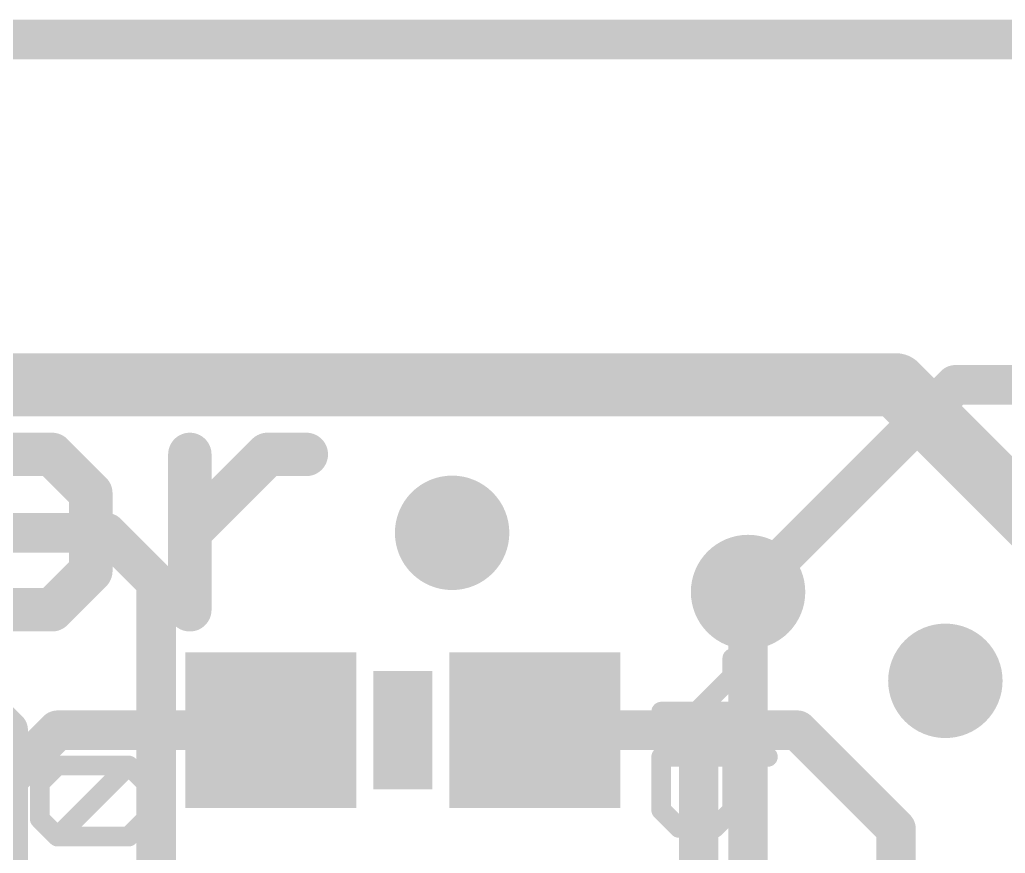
# Model space of a CAD drawing. Extents: x -0.5 to 61.7, y -0.1 to 16.6.
# Drawn here: x 39.76 to 46.11, y 11.27 to 16.64 of the extents above; entities that cross this region are included whole.
import ezdxf

# ---------------------------------------------------------------- set-up
doc = ezdxf.new("R2010")
doc.units = 0
for name, color, linetype in [('1', 12, 'CONTINUOUS'), ('16', 132, 'CONTINUOUS'), ('18', 110, 'CONTINUOUS'), ('20', 53, 'CONTINUOUS'), ('21', 41, 'CONTINUOUS'), ('22', 40, 'CONTINUOUS')]:
    doc.layers.add(name, color=color, linetype=linetype)

# ---------------------------------------------------------------- blocks, each defined once
blk = doc.blocks.new('RECT')
blk.add_solid([(-0.5, -0.5), (0.5, -0.5), (-0.5, 0.5), (0.5, 0.5)])
blk = doc.blocks.new('ROUNDV')
at = {"const_width": 0.5}
blk.add_lwpolyline([(0, -0.25, 1), (0, 0.25, 1), (0, -0.25)], format="xyb", dxfattribs=at)

msp = doc.modelspace()

# ---------------------------------------------------------------- linework, layer by layer
at = {"layer": '1'}
for points, const_width in [([(56.515, 16.51), (4.445, 16.51)], 0.254), ([(35.8775, 14.2875), (45.4025, 14.2875)], 0.4064), ([(45.4025, 14.2875), (47.3075, 12.3825)], 0.4064), ([(38.735, 13.335), (40.3225, 13.335)], 0.254), ([(40.3225, 13.335), (40.64, 13.0175)], 0.254), ([(40.64, 13.0175), (40.64, 7.366)], 0.254), ([(44.45, 5.3975), (44.45, 12.954)], 0.254), ([(39.37, 12.3825), (39.6875, 12.065)], 0.254), ([(39.6875, 12.065), (39.6875, 6.6675)], 0.254)]:
    msp.add_lwpolyline(points, dxfattribs=dict(at, const_width=const_width))
for points, const_width in [([(45.4743, 14.3593, 1), (45.3307, 14.2157)], 0.2032), ([(45.4025, 14.1859, 1), (45.4025, 14.3891)], 0.2032), ([(40.3674, 13.3799, 1), (40.2776, 13.2901)], 0.127), ([(40.3225, 13.2715, 1), (40.3225, 13.3985)], 0.127), ([(40.7035, 13.0175, 1), (40.5765, 13.0175)], 0.127), ([(40.5951, 12.9726, 1), (40.6849, 13.0624)], 0.127), ([(44.5135, 12.954, 1), (44.3865, 12.954)], 0.127), ([(39.751, 12.065, 1), (39.624, 12.065)], 0.127), ([(39.6426, 12.0201, 1), (39.7324, 12.1099)], 0.127)]:
    msp.add_lwpolyline(points, format="xyb", dxfattribs=dict(at, const_width=const_width))
at = {"layer": '16', "const_width": 0.254}
for points in [[(4.445, 16.51), (56.515, 16.51)], [(45.7835, 14.2875), (44.45, 12.954)], [(48.68, 14.2875), (45.7835, 14.2875)], [(40.005, 12.065), (38.4175, 10.4775)], [(40.005, 12.065), (41.3775, 12.065)], [(43.0775, 12.065), (44.1325, 12.065)], [(44.1325, 12.065), (44.7675, 12.065)], [(44.1325, 10.795), (44.1325, 12.065)], [(44.7675, 12.065), (45.4025, 11.43)], [(45.4025, 11.43), (45.4025, 10.6925)]]:
    msp.add_lwpolyline(points, dxfattribs=at)
at = {"layer": '16', "const_width": 0.127}
for points in [[(45.7835, 14.351, 1), (45.7835, 14.224)], [(45.8284, 14.2426, 1), (45.7386, 14.3324)], [(44.4051, 12.9989, 1), (44.4949, 12.9091)], [(40.005, 12.1285, 1), (40.005, 12.0015)], [(40.0499, 12.0201, 1), (39.9601, 12.1099)], [(41.3775, 12.0015, 1), (41.3775, 12.1285)], [(43.0775, 12.1285, 1), (43.0775, 12.0015)], [(44.1325, 12.1285, 1), (44.1325, 12.0015)], [(44.196, 12.065, 1), (44.069, 12.065)], [(44.1325, 12.0015, 1), (44.1325, 12.1285)], [(44.8124, 12.1099, 1), (44.7226, 12.0201)], [(44.7675, 12.0015, 1), (44.7675, 12.1285)], [(45.466, 11.43, 1), (45.339, 11.43)], [(45.3576, 11.3851, 1), (45.4474, 11.4749)]]:
    msp.add_lwpolyline(points, format="xyb", dxfattribs=at)
at = {"layer": '20', "const_width": 0.2032}
msp.add_lwpolyline([(52.8638, 16.51), (7.7788, 16.51)], dxfattribs=at)
at = {"layer": '21', "const_width": 0.2794}
for points in [[(39.9695, 13.8396), (39.4695, 13.8396)], [(40.2194, 13.5896), (39.9695, 13.8396)], [(40.8567, 12.8397), (40.8567, 13.8396)], [(40.8567, 13.3397), (41.3566, 13.8396)], [(41.3566, 13.8396), (41.6066, 13.8396)], [(40.2194, 13.0897), (40.2194, 13.5896)], [(39.9695, 12.8397), (40.2194, 13.0897)], [(39.4695, 12.8397), (39.9695, 12.8397)]]:
    msp.add_lwpolyline(points, dxfattribs=at)
at = {"layer": '21', "const_width": 0.1397}
for points in [[(40.0189, 13.889, 1), (39.9201, 13.7902)], [(39.9695, 13.7698, 1), (39.9695, 13.9095)], [(40.9265, 13.8396, 1), (40.7868, 13.8396)], [(41.3566, 13.9095, 1), (41.3566, 13.7698)], [(41.406, 13.7902, 1), (41.3073, 13.889)], [(41.6066, 13.7698, 1), (41.6066, 13.9095)], [(40.2893, 13.5896, 1), (40.1496, 13.5896)], [(40.1701, 13.5402, 1), (40.2688, 13.639)], [(40.8073, 13.3891, 1), (40.9061, 13.2903)], [(40.2688, 13.0403, 1), (40.1701, 13.1391)], [(40.1496, 13.0897, 1), (40.2893, 13.0897)], [(39.9201, 12.8891, 1), (40.0189, 12.7903)], [(39.9695, 12.7698, 1), (39.9695, 12.9096)], [(40.7868, 12.8397, 1), (40.9265, 12.8397)]]:
    msp.add_lwpolyline(points, format="xyb", dxfattribs=at)
at = {"layer": '22', "const_width": 0.0635}
for points in [[(44.3805, 12.5273, 1), (44.317, 12.5273)], [(44.317, 12.4129, 1), (44.3805, 12.4129)], [(44.3712, 12.3905, 1), (44.3263, 12.4354)], [(43.8912, 12.2159, 1), (43.8912, 12.1524)], [(44.3488, 12.1524, 1), (44.3488, 12.2159)], [(44.0975, 12.2066, 1), (44.1424, 12.1617)], [(43.8912, 11.9251, 1), (43.8912, 11.8616)], [(43.923, 11.8933, 1), (43.8595, 11.8933)], [(44.3805, 11.8933, 1), (44.317, 11.8933)], [(44.5776, 11.8616, 1), (44.5776, 11.9251)], [(40.0051, 11.8694, 1), (40.0051, 11.8059)], [(40.0275, 11.8152, 1), (39.9826, 11.8601)], [(40.4851, 11.8601, 1), (40.4402, 11.8152)], [(40.4851, 11.8152, 1), (40.4402, 11.8601)], [(40.4627, 11.8059, 1), (40.4627, 11.8694)], [(39.9225, 11.7233, 1), (39.859, 11.7233)], [(39.8682, 11.7457, 1), (39.9132, 11.7008)], [(40.6088, 11.7233, 1), (40.5453, 11.7233)], [(40.5546, 11.7008, 1), (40.5995, 11.7457)], [(43.9137, 11.5726, 1), (43.8687, 11.5277)], [(44.3712, 11.5277, 1), (44.3263, 11.5726)], [(39.9132, 11.5169, 1), (39.8682, 11.472)], [(40.5995, 11.472, 1), (40.5546, 11.5169)], [(43.8595, 11.5501, 1), (43.923, 11.5501)], [(44.317, 11.5501, 1), (44.3805, 11.5501)], [(39.859, 11.4945, 1), (39.9225, 11.4945)], [(40.5453, 11.4945, 1), (40.6088, 11.4945)], [(44.0056, 11.4675, 1), (44.0056, 11.404)], [(43.9831, 11.4133, 1), (44.028, 11.4582)], [(44.2119, 11.4582, 1), (44.2568, 11.4133)], [(44.2344, 11.404, 1), (44.2344, 11.4675)], [(40.0051, 11.4118, 1), (40.0051, 11.3483)], [(39.9826, 11.4025, 1), (40.0275, 11.3576)], [(39.9826, 11.3576, 1), (40.0275, 11.4025)], [(40.4402, 11.4025, 1), (40.4851, 11.3576)], [(40.4627, 11.3483, 1), (40.4627, 11.4118)]]:
    msp.add_lwpolyline(points, format="xyb", dxfattribs=at)
at = {"layer": '22', "const_width": 0.127}
for points in [[(44.3488, 12.4129), (44.3488, 12.5273)], [(44.12, 12.1841), (44.3488, 12.4129)], [(43.8912, 12.1841), (44.3488, 12.1841)], [(44.5776, 11.8933), (43.8912, 11.8933)], [(43.8912, 11.8933), (43.8912, 11.5501)], [(44.3488, 11.5501), (44.3488, 11.8933)], [(40.0051, 11.8377), (39.8907, 11.7233)], [(40.4627, 11.8377), (40.0051, 11.8377)], [(40.0051, 11.3801), (40.4627, 11.8377)], [(40.5771, 11.7233), (40.4627, 11.8377)], [(39.8907, 11.7233), (39.8907, 11.4945)], [(40.5771, 11.4945), (40.5771, 11.7233)], [(43.8912, 11.5501), (44.0056, 11.4357)], [(44.2344, 11.4357), (44.3488, 11.5501)], [(39.8907, 11.4945), (40.0051, 11.3801)], [(40.4627, 11.3801), (40.5771, 11.4945)], [(44.0056, 11.4357), (44.2344, 11.4357)], [(40.0051, 11.3801), (40.4627, 11.3801)]]:
    msp.add_lwpolyline(points, dxfattribs=at)

# ---------------------------------------------------------------- block references
at = {"layer": '16', "xscale": 1.1}
for p in [(41.3775, 12.065), (43.0775, 12.065)]:
    msp.add_blockref('RECT', p, dxfattribs=at)
at = {"layer": '18', "xscale": 0.7366, "yscale": 0.7366}
for p in [(42.545, 13.335), (42.545, 13.335), (44.45, 12.954), (44.45, 12.954), (45.72, 12.3825), (45.72, 12.3825)]:
    msp.add_blockref('ROUNDV', p, dxfattribs=at)
at = {"layer": '22', "xscale": 0.381, "yscale": 0.762}
msp.add_blockref('RECT', (42.2275, 12.065), dxfattribs=at)

doc.saveas('drawing.dxf')
